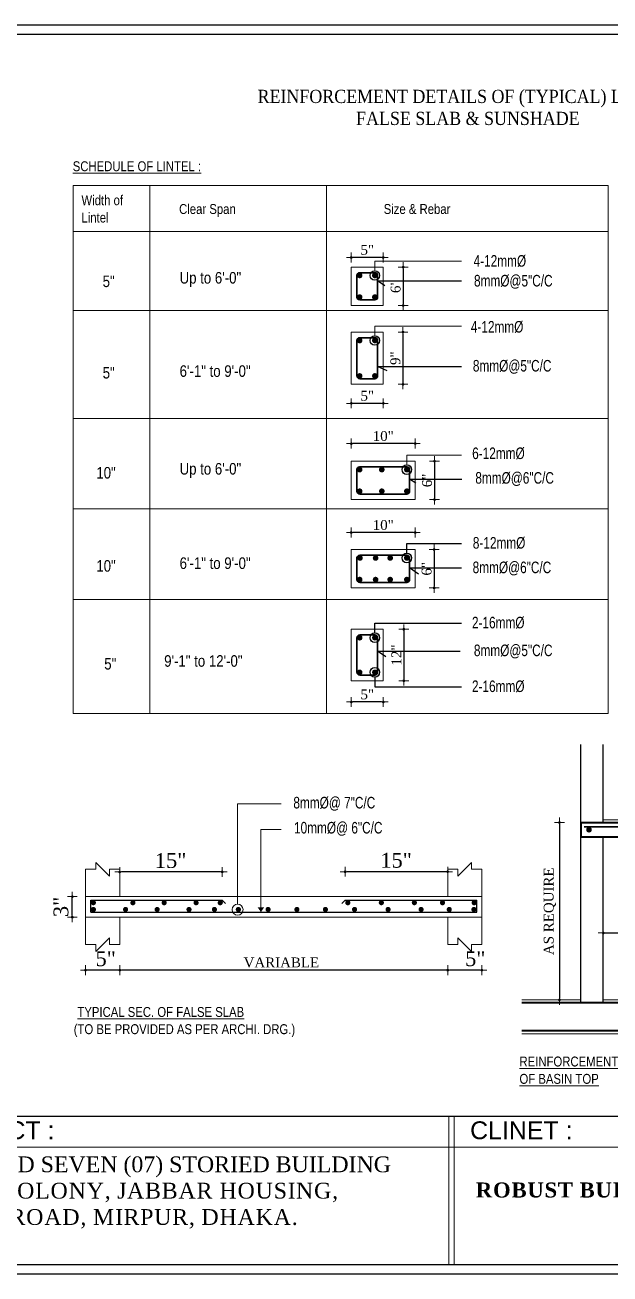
# Model space of a CAD drawing. Extents: x 52891 to 66536, y -48165 to -44533.
# Drawn here: x 63544 to 63899, y -45891 to -45134 of the extents above; entities that cross this region are included whole.
import ezdxf
from ezdxf.enums import TextEntityAlignment as Align

# ---------------------------------------------------------------- set-up
doc = ezdxf.new("R2010")
doc.units = 0
doc.header["$MEASUREMENT"] = 0
doc.header["$PDMODE"] = 3
doc.layers.get('0').update_dxf_attribs({"lineweight": 13})
doc.layers.get('DEFPOINTS').update_dxf_attribs({"lineweight": 13})
for name, color, linetype, lineweight in [('A-RCC LINE', 1, 'Continuous', 18), ('BOX TEXT', 7, 'Continuous', 13), ('C-DIMENSION', 7, 'Continuous', 13), ('COLUMN', 1, 'Continuous', 40), ('Con', 252, 'Continuous', 13), ('DIM-18', 163, 'Continuous', 18), ('line', 7, 'Continuous', 15), ('PLASTER_LINE', 7, 'Continuous', 13), ('ROD', 1, 'Continuous', 35), ('TEXT', 7, 'Continuous', 13), ('WALL', 7, 'Continuous', 30), ('WALL-1', 8, 'Continuous', 18)]:
    doc.layers.add(name, color=color, linetype=linetype, lineweight=lineweight)
doc.layers.add('Layer1', color=174, linetype='Continuous')
doc.layers.add('REN', color=1, linetype='Continuous')
doc.styles.add('2', font='dutcheb.ttf', dxfattribs={"width": 0.9})
doc.styles.add('Arial', font='arial.ttf')
doc.styles.add('RS6', font='times.ttf')
doc.styles.get("Standard").update_dxf_attribs({"font": 'arial.ttf', "width": 0.6, "height": 6})
doc.styles.add('STYLE4', font='swissc.ttf')
doc.styles.add('Work-Dim', font='swisscl.ttf')
doc.dimstyles.new('dim-01', dxfattribs={"dimtxt": 6, "dimasz": 2, "dimexe": 0.18, "dimexo": 0.0625, "dimgap": 0.5, "dimtad": 0, "dimdec": 1, "dimrnd": 0.125, "dimzin": 3, "dimdsep": 46, "dimlunit": 4, "dimtxsty": 'RS6', "dimblk": 'dim-01', "dimcen": 2, "dimse1": 1, "dimse2": 1, "dimclrt": 7, "dimadec": 0, "dimazin": 0, "dimtfac": 1, "dimtdec": 1, "dimtix": 1, "dimtmove": 0, "dimatfit": 3, "dimldrblk": 'dim-01', "dimfxl": 1, "dimtvp": 0.75, "dimtolj": 1, "dimtzin": 0, "dimarcsym": 0})

# ---------------------------------------------------------------- blocks, each defined once
blk = doc.blocks.new('dim-01')
at = {"layer": 'line', "linetype": 'Continuous'}
for p, q in [((-3, 0), (3, 0)), ((0, 3), (0, -3))]:
    blk.add_line(p, q, dxfattribs=at)
at = {"layer": 'line', "color": 6, "linetype": 'Continuous', "const_width": 0.825}
blk.add_lwpolyline([(-0.41, 0, 1), (0.41, 0, 1)], format="xyb", close=True, dxfattribs=at)
blk = doc.blocks.new('*D1899')
at = {"layer": 'DEFPOINTS', "color": 0}
for p in [(63573.12, -45662.59), (63590.19, -45662.59), (63590.19, -45675.03)]:
    blk.add_point(p, dxfattribs=at)
at = {"layer": 'DIM-18', "color": 0, "lineweight": -2}
blk.add_line((63573.12, -45674.03), (63573.12, -45663.59), dxfattribs=at)
for p, rotation in [((63573.12, -45662.59), 90), ((63573.12, -45675.03), 270)]:
    blk.add_blockref('dim-01', p, dxfattribs=dict(at, rotation=rotation))
at = {"layer": 'DIM-18', "color": 7, "insert": (63566.26, -45668.81), "char_height": 9, "attachment_point": 5, "rotation": 90, "style": 'RS6'}
blk.add_mtext('\\A1;3"', dxfattribs=at)
blk = doc.blocks.new('*D1904')
at = {"layer": 'DEFPOINTS', "color": 0}
for p in [(63800.95, -45705.94), (63800.95, -45707.14), (63821.69, -45705.94)]:
    blk.add_point(p, dxfattribs=at)
at = {"layer": 'DIM-18', "color": 0, "lineweight": -2}
blk.add_line((63820.69, -45707.14), (63801.95, -45707.14), dxfattribs=at)
at = {"layer": 'DIM-18', "color": 0, "lineweight": -2, "rotation": 180}
blk.add_blockref('dim-01', (63800.95, -45707.14), dxfattribs=at)
at = {"layer": 'DIM-18', "color": 0, "lineweight": -2}
blk.add_blockref('dim-01', (63821.69, -45707.14), dxfattribs=at)
at = {"layer": 'DIM-18', "color": 7, "insert": (63817.68, -45700.27), "char_height": 9, "attachment_point": 5, "style": 'RS6'}
blk.add_mtext('\\A1;5"', dxfattribs=at)
blk = doc.blocks.new('*D1905')
at = {"layer": 'DEFPOINTS', "color": 0}
for p in [(63601.89, -45705.94), (63601.89, -45707.14), (63800.95, -45705.94)]:
    blk.add_point(p, dxfattribs=at)
at = {"layer": 'DIM-18', "color": 0, "lineweight": -2}
blk.add_line((63799.95, -45707.14), (63602.89, -45707.14), dxfattribs=at)
at = {"layer": 'DIM-18', "color": 0, "lineweight": -2, "rotation": 180}
blk.add_blockref('dim-01', (63601.89, -45707.14), dxfattribs=at)
at = {"layer": 'DIM-18', "color": 0, "lineweight": -2}
blk.add_blockref('dim-01', (63800.95, -45707.14), dxfattribs=at)
at = {"layer": 'DIM-18', "color": 7, "insert": (63700.01, -45702.54), "char_height": 6, "attachment_point": 5, "style": 'RS6'}
blk.add_mtext('\\A1;VARIABLE', dxfattribs=at)
blk = doc.blocks.new('*D1906')
at = {"layer": 'DEFPOINTS', "color": 0}
for p in [(63581.15, -45705.94), (63581.15, -45707.14), (63601.89, -45705.94)]:
    blk.add_point(p, dxfattribs=at)
at = {"layer": 'DIM-18', "color": 0, "lineweight": -2}
blk.add_line((63600.89, -45707.14), (63582.15, -45707.14), dxfattribs=at)
at = {"layer": 'DIM-18', "color": 0, "lineweight": -2, "rotation": 180}
blk.add_blockref('dim-01', (63581.15, -45707.14), dxfattribs=at)
at = {"layer": 'DIM-18', "color": 0, "lineweight": -2}
blk.add_blockref('dim-01', (63601.89, -45707.14), dxfattribs=at)
at = {"layer": 'DIM-18', "color": 7, "insert": (63593.38, -45700.27), "char_height": 9, "attachment_point": 5, "style": 'RS6'}
blk.add_mtext('\\A1;5"', dxfattribs=at)
blk = doc.blocks.new('AR')
at = {"color": 0, "linetype": 'ByBlock', "lineweight": 30}
blk.add_lwpolyline([(0, 0, 0, 4, 0), (2.89, 0, 4, 4, 0)], format="xyseb", dxfattribs=at)
blk = doc.blocks.new('*D1907')
at = {"layer": 'DEFPOINTS', "color": 0}
for p in [(63738.74, -45647.45), (63738.74, -45665.22), (63800.95, -45665.22)]:
    blk.add_point(p, dxfattribs=at)
at = {"layer": 'DIM-18', "color": 0, "lineweight": -2}
blk.add_line((63799.95, -45647.45), (63739.74, -45647.45), dxfattribs=at)
at = {"layer": 'DIM-18', "color": 0, "lineweight": -2, "rotation": 180}
blk.add_blockref('dim-01', (63738.74, -45647.45), dxfattribs=at)
at = {"layer": 'DIM-18', "color": 0, "lineweight": -2}
blk.add_blockref('dim-01', (63800.95, -45647.45), dxfattribs=at)
at = {"layer": 'DIM-18', "color": 7, "insert": (63769.63, -45640.58), "char_height": 9, "attachment_point": 5, "style": 'RS6'}
blk.add_mtext('\\A1;15"', dxfattribs=at)
blk = doc.blocks.new('*D1908')
at = {"layer": 'DEFPOINTS', "color": 0}
for p in [(63601.89, -45647.6), (63601.89, -45664.27), (63664.09, -45664.27)]:
    blk.add_point(p, dxfattribs=at)
at = {"layer": 'DIM-18', "color": 0, "lineweight": -2}
blk.add_line((63663.09, -45647.6), (63602.89, -45647.6), dxfattribs=at)
at = {"layer": 'DIM-18', "color": 0, "lineweight": -2, "rotation": 180}
blk.add_blockref('dim-01', (63601.89, -45647.6), dxfattribs=at)
at = {"layer": 'DIM-18', "color": 0, "lineweight": -2}
blk.add_blockref('dim-01', (63664.09, -45647.6), dxfattribs=at)
at = {"layer": 'DIM-18', "color": 7, "insert": (63632.77, -45640.74), "char_height": 9, "attachment_point": 5, "style": 'RS6'}
blk.add_mtext('\\A1;15"', dxfattribs=at)
blk = doc.blocks.new('*D1877')
at = {"layer": 'DEFPOINTS', "color": 0}
for p in [(63761.84, -45320.21), (63761.84, -45351.89), (63773.82, -45351.89)]:
    blk.add_point(p, dxfattribs=at)
at = {"layer": 'DIM-18', "color": 0, "lineweight": -2}
blk.add_line((63773.82, -45321.21), (63773.82, -45350.89), dxfattribs=at)
for p, rotation in [((63773.82, -45320.21), 90), ((63773.82, -45351.89), 270)]:
    blk.add_blockref('dim-01', p, dxfattribs=dict(at, rotation=rotation))
at = {"layer": 'DIM-18', "color": 7, "insert": (63769.23, -45336.05), "char_height": 6, "attachment_point": 5, "rotation": 90, "style": 'RS6'}
blk.add_mtext('\\A1;9"', dxfattribs=at)
blk = doc.blocks.new('*D1878')
at = {"layer": 'DEFPOINTS', "color": 0}
for p in [(63742.43, -45441.79), (63742.43, -45452.11), (63781.24, -45452.11)]:
    blk.add_point(p, dxfattribs=at)
at = {"layer": 'DIM-18', "color": 0, "lineweight": -2}
blk.add_line((63780.24, -45441.79), (63743.43, -45441.79), dxfattribs=at)
at = {"layer": 'DIM-18', "color": 0, "lineweight": -2, "rotation": 180}
blk.add_blockref('dim-01', (63742.43, -45441.79), dxfattribs=at)
at = {"layer": 'DIM-18', "color": 0, "lineweight": -2}
blk.add_blockref('dim-01', (63781.24, -45441.79), dxfattribs=at)
at = {"layer": 'DIM-18', "color": 7, "insert": (63761.84, -45437.21), "char_height": 6, "attachment_point": 5, "style": 'RS6'}
blk.add_mtext('\\A1;10"', dxfattribs=at)
blk = doc.blocks.new('*D1879')
at = {"layer": 'DEFPOINTS', "color": 0}
for p in [(63781.24, -45452.11), (63781.24, -45475.39), (63792.73, -45475.39)]:
    blk.add_point(p, dxfattribs=at)
at = {"layer": 'DIM-18', "color": 0, "lineweight": -2}
blk.add_line((63792.73, -45453.11), (63792.73, -45474.39), dxfattribs=at)
for p, rotation in [((63792.73, -45452.11), 90), ((63792.73, -45475.39), 270)]:
    blk.add_blockref('dim-01', p, dxfattribs=dict(at, rotation=rotation))
at = {"layer": 'DIM-18', "color": 7, "insert": (63788.15, -45463.75), "char_height": 6, "attachment_point": 5, "rotation": 90, "style": 'RS6'}
blk.add_mtext('\\A1;6"', dxfattribs=at)
blk = doc.blocks.new('*D1880')
at = {"layer": 'DEFPOINTS', "color": 0}
for p in [(63742.43, -45274.96), (63742.43, -45280.78), (63761.84, -45280.78)]:
    blk.add_point(p, dxfattribs=at)
at = {"layer": 'DIM-18', "color": 0, "lineweight": -2}
blk.add_line((63760.84, -45274.96), (63743.43, -45274.96), dxfattribs=at)
at = {"layer": 'DIM-18', "color": 0, "lineweight": -2, "rotation": 180}
blk.add_blockref('dim-01', (63742.43, -45274.96), dxfattribs=at)
at = {"layer": 'DIM-18', "color": 0, "lineweight": -2}
blk.add_blockref('dim-01', (63761.84, -45274.96), dxfattribs=at)
at = {"layer": 'DIM-18', "color": 7, "insert": (63752.13, -45270.38), "char_height": 6, "attachment_point": 5, "style": 'RS6'}
blk.add_mtext('\\A1;5"', dxfattribs=at)
blk = doc.blocks.new('*D1881')
at = {"layer": 'DEFPOINTS', "color": 0}
for p in [(63761.84, -45280.78), (63761.84, -45304.06), (63773.93, -45304.06)]:
    blk.add_point(p, dxfattribs=at)
at = {"layer": 'DIM-18', "color": 0, "lineweight": -2}
blk.add_line((63773.93, -45281.78), (63773.93, -45303.06), dxfattribs=at)
for p, rotation in [((63773.93, -45280.78), 90), ((63773.93, -45304.06), 270)]:
    blk.add_blockref('dim-01', p, dxfattribs=dict(at, rotation=rotation))
at = {"layer": 'DIM-18', "color": 7, "insert": (63769.35, -45292.42), "char_height": 6, "attachment_point": 5, "rotation": 90, "style": 'RS6'}
blk.add_mtext('\\A1;6"', dxfattribs=at)
blk = doc.blocks.new('*D1882')
at = {"layer": 'DEFPOINTS', "color": 0}
for p in [(63742.43, -45387.84), (63742.43, -45398.16), (63781.24, -45398.16)]:
    blk.add_point(p, dxfattribs=at)
at = {"layer": 'DIM-18', "color": 0, "lineweight": -2}
blk.add_line((63780.24, -45387.84), (63743.43, -45387.84), dxfattribs=at)
at = {"layer": 'DIM-18', "color": 0, "lineweight": -2, "rotation": 180}
blk.add_blockref('dim-01', (63742.43, -45387.84), dxfattribs=at)
at = {"layer": 'DIM-18', "color": 0, "lineweight": -2}
blk.add_blockref('dim-01', (63781.24, -45387.84), dxfattribs=at)
at = {"layer": 'DIM-18', "color": 7, "insert": (63761.84, -45383.26), "char_height": 6, "attachment_point": 5, "style": 'RS6'}
blk.add_mtext('\\A1;10"', dxfattribs=at)
blk = doc.blocks.new('*D1883')
at = {"layer": 'DEFPOINTS', "color": 0}
for p in [(63781.24, -45398.52), (63781.24, -45421.81), (63792.99, -45421.81)]:
    blk.add_point(p, dxfattribs=at)
at = {"layer": 'DIM-18', "color": 0, "lineweight": -2}
blk.add_line((63792.99, -45399.52), (63792.99, -45420.81), dxfattribs=at)
for p, rotation in [((63792.99, -45398.52), 90), ((63792.99, -45421.81), 270)]:
    blk.add_blockref('dim-01', p, dxfattribs=dict(at, rotation=rotation))
at = {"layer": 'DIM-18', "color": 7, "insert": (63788.42, -45410.16), "char_height": 6, "attachment_point": 5, "rotation": 90, "style": 'RS6'}
blk.add_mtext('\\A1;6"', dxfattribs=at)
blk = doc.blocks.new('*D1884')
at = {"layer": 'DEFPOINTS', "color": 0}
for p in [(63761.84, -45500.46), (63761.84, -45531.62), (63774.31, -45531.62)]:
    blk.add_point(p, dxfattribs=at)
at = {"layer": 'DIM-18', "color": 0, "lineweight": -2}
blk.add_line((63774.31, -45501.46), (63774.31, -45530.62), dxfattribs=at)
for p, rotation in [((63774.31, -45500.46), 90), ((63774.31, -45531.62), 270)]:
    blk.add_blockref('dim-01', p, dxfattribs=dict(at, rotation=rotation))
at = {"layer": 'DIM-18', "color": 7, "insert": (63769.81, -45516.04), "char_height": 6, "attachment_point": 5, "rotation": 90, "style": 'RS6'}
blk.add_mtext('\\A1;12"', dxfattribs=at)
blk = doc.blocks.new('*D1885')
at = {"layer": 'DEFPOINTS', "color": 0}
for p in [(63742.43, -45531.62), (63761.84, -45531.62), (63742.43, -45544.52)]:
    blk.add_point(p, dxfattribs=at)
at = {"layer": 'DIM-18', "color": 0, "lineweight": -2}
blk.add_line((63760.84, -45544.52), (63743.43, -45544.52), dxfattribs=at)
at = {"layer": 'DIM-18', "color": 0, "lineweight": -2, "rotation": 180}
blk.add_blockref('dim-01', (63742.43, -45544.52), dxfattribs=at)
at = {"layer": 'DIM-18', "color": 0, "lineweight": -2}
blk.add_blockref('dim-01', (63761.84, -45544.52), dxfattribs=at)
at = {"layer": 'DIM-18', "color": 7, "insert": (63752.13, -45539.95), "char_height": 6, "attachment_point": 5, "style": 'RS6'}
blk.add_mtext('\\A1;5"', dxfattribs=at)
blk = doc.blocks.new('*D1886')
at = {"layer": 'DEFPOINTS', "color": 0}
for p in [(63742.43, -45351.89), (63761.84, -45351.89), (63742.43, -45363.42)]:
    blk.add_point(p, dxfattribs=at)
at = {"layer": 'DIM-18', "color": 0, "lineweight": -2}
blk.add_line((63760.84, -45363.42), (63743.43, -45363.42), dxfattribs=at)
at = {"layer": 'DIM-18', "color": 0, "lineweight": -2, "rotation": 180}
blk.add_blockref('dim-01', (63742.43, -45363.42), dxfattribs=at)
at = {"layer": 'DIM-18', "color": 0, "lineweight": -2}
blk.add_blockref('dim-01', (63761.84, -45363.42), dxfattribs=at)
at = {"layer": 'DIM-18', "color": 7, "insert": (63752.13, -45358.84), "char_height": 6, "attachment_point": 5, "style": 'RS6'}
blk.add_mtext('\\A1;5"', dxfattribs=at)
blk = doc.blocks.new('*D1887')
at = {"layer": 'DEFPOINTS', "color": 0}
for p in [(63972.98, -45650.06), (63895.37, -45667.23), (63972.98, -45684.61)]:
    blk.add_point(p, dxfattribs=at)
at = {"layer": 'DIM-18', "color": 0, "lineweight": -2}
blk.add_line((63896.37, -45684.61), (63971.98, -45684.61), dxfattribs=at)
at = {"layer": 'DIM-18', "color": 0, "lineweight": -2, "rotation": 180}
blk.add_blockref('dim-01', (63895.37, -45684.61), dxfattribs=at)
at = {"layer": 'DIM-18', "color": 0, "lineweight": -2}
blk.add_blockref('dim-01', (63972.98, -45684.61), dxfattribs=at)
at = {"layer": 'DIM-18', "color": 7, "insert": (63934.18, -45678.81), "char_height": 6, "attachment_point": 5, "style": 'RS6'}
blk.add_mtext('\\A1;AS REQUIRE', dxfattribs=at)
blk = doc.blocks.new('*D1892')
at = {"layer": 'DEFPOINTS', "color": 0}
for p in [(63879.83, -45617.66), (63868.76, -45725.21), (63879.83, -45725.21)]:
    blk.add_point(p, dxfattribs=at)
at = {"layer": 'DIM-18', "color": 0, "lineweight": -2}
blk.add_line((63868.76, -45618.66), (63868.76, -45724.21), dxfattribs=at)
for p, rotation in [((63868.76, -45617.66), 90), ((63868.76, -45725.21), 270)]:
    blk.add_blockref('dim-01', p, dxfattribs=dict(at, rotation=rotation))
at = {"layer": 'DIM-18', "color": 7, "insert": (63862.96, -45671.43), "char_height": 6, "attachment_point": 5, "rotation": 90, "style": 'RS6'}
blk.add_mtext('\\A1;AS REQUIRE', dxfattribs=at)
blk = doc.blocks.new('L')
at = {"layer": 'Layer1', "color": 0}
blk.add_line((0, 65.62), (-777.86, 65.62), dxfattribs=at)
at = {"layer": 'Layer1', "color": 4}
blk.add_lwpolyline([(-781.98, 548.61), (4.12, 548.61), (4.12, -4.12), (-781.98, -4.12)], close=True, dxfattribs=at)
at = {"layer": 'Layer1', "color": 1}
blk.add_lwpolyline([(-777.86, 544.49), (0, 544.49), (0, 0), (-777.86, 0)], close=True, dxfattribs=at)
at = {"layer": 'TEXT', "color": 0}
for p, q in [((0, 65.62), (-777.86, 65.62)), ((-525.74, 0.31), (-525.74, 65.62)), ((-523.37, 0.31), (-523.37, 65.62)), ((-777.86, 52.07), (0, 52.07))]:
    blk.add_line(p, q, dxfattribs=at)
at = {"layer": 'TEXT', "color": 4, "lineweight": 13, "char_height": 7.894, "attachment_point": 1, "style": 'Arial'}
for s, insert in [('PROJECT :', (-757.98, 63.44)), ('CLINET :', (-516.31, 63.44))]:
    blk.add_mtext(s, dxfattribs=dict(at, insert=insert))
at = {"layer": 'TEXT', "color": 3, "lineweight": 13, "insert": (-513.76, 36.38), "char_height": 6.64, "width": 133.2452, "attachment_point": 1, "style": 'Arial'}
blk.add_mtext('\\pt139.4;{\\fTimes New Roman|b1|i0|c0|p18;\\T1.05;\\C5;ROBUST BUILDERS LTD.}', dxfattribs=at)
at = {"layer": 'WALL', "color": 4, "linetype": 'ByBlock', "lineweight": 25, "insert": (-763.12, 47.91), "char_height": 6.9904, "width": 217.6986, "attachment_point": 1}
blk.add_mtext('{\\fTimes New Roman|b0|i0|c0|p18;\\W1;\\C144;PROPOSED SEVEN (07) STORIED BUILDING\\P\\T1.05;AT 1ST COLONY, JABBAR HOUSING, MAZAR ROAD, MIRPUR, DHAKA.}', dxfattribs=at)

msp = doc.modelspace()

# ---------------------------------------------------------------- linework, layer by layer
at = {"layer": 'A-RCC LINE'}
for points in [[(63742.43, -45304.06), (63761.84, -45304.06), (63761.84, -45280.78), (63742.43, -45280.78)], [(63742.43, -45351.89), (63761.84, -45351.89), (63761.84, -45320.21), (63742.43, -45320.21)], [(63742.43, -45421.81), (63781.24, -45421.81), (63781.24, -45398.52), (63742.43, -45398.52)], [(63742.43, -45475.39), (63781.24, -45475.39), (63781.24, -45452.11), (63742.43, -45452.11)], [(63742.43, -45531.62), (63761.84, -45531.62), (63761.84, -45500.46), (63742.43, -45500.46)]]:
    msp.add_lwpolyline(points, close=True, dxfattribs=at)
at = {"layer": 'COLUMN', "ltscale": 5}
for p, q in [((63881.73, -45617.66), (63972.13, -45617.66)), ((63881.73, -45617.66), (63881.73, -45626.28)), ((63881.73, -45626.28), (63972.13, -45626.28)), ((63977.22, -45726.91), (63845.91, -45726.91)), ((63977.22, -45743.97), (63845.91, -45743.97))]:
    msp.add_line(p, q, dxfattribs=at)
at = {"layer": 'Con'}
for p, q in [((63587.37, -45646), (63587.37, -45641.85)), ((63587.37, -45641.85), (63595.66, -45650.14)), ((63815.47, -45641.85), (63807.17, -45650.14)), ((63815.47, -45646), (63815.47, -45641.85)), ((63581.15, -45691.62), (63581.15, -45646)), ((63581.15, -45646), (63587.37, -45646)), ((63595.66, -45650.14), (63595.66, -45646)), ((63595.66, -45646), (63601.89, -45646)), ((63601.89, -45662.59), (63601.89, -45646)), ((63807.17, -45646), (63800.95, -45646)), ((63800.95, -45662.59), (63800.95, -45646)), ((63807.17, -45650.14), (63807.17, -45646)), ((63821.69, -45646), (63815.47, -45646)), ((63821.69, -45691.62), (63821.69, -45646)), ((63581.15, -45662.59), (63821.69, -45662.59)), ((63581.15, -45675.03), (63821.69, -45675.03)), ((63601.89, -45691.62), (63601.89, -45675.03)), ((63800.95, -45691.62), (63800.95, -45675.03)), ((63587.37, -45695.76), (63595.66, -45687.47)), ((63595.66, -45687.47), (63595.66, -45691.62)), ((63807.17, -45687.47), (63807.17, -45691.62)), ((63815.47, -45695.76), (63807.17, -45687.47)), ((63581.15, -45691.62), (63587.37, -45691.62)), ((63587.37, -45691.62), (63587.37, -45695.76)), ((63595.66, -45691.62), (63601.89, -45691.62)), ((63807.17, -45691.62), (63800.95, -45691.62)), ((63821.69, -45691.62), (63815.47, -45691.62)), ((63815.47, -45691.62), (63815.47, -45695.76))]:
    msp.add_line(p, q, dxfattribs=at)
at = {"layer": 'DIM-18'}
for p, q in [((63673.42, -45667.15), (63673.42, -45606.28)), ((63673.42, -45606.28), (63699.84, -45606.28)), ((63687.59, -45671.92), (63687.59, -45621.76)), ((63687.59, -45621.76), (63699.84, -45621.76))]:
    msp.add_line(p, q, dxfattribs=at)
for points in [[(63756.74, -45282.96), (63756.74, -45277.14), (63809.28, -45277.14)], [(63756.74, -45322.4), (63756.74, -45316.58), (63809.28, -45316.58)], [(63776.15, -45400.71), (63776.15, -45394.88), (63809.28, -45394.88)]]:
    msp.add_lwpolyline(points, dxfattribs=at)
msp.add_circle((63673.42, -45670.46), 3.31, dxfattribs=at)
at = {"layer": 'PLASTER_LINE', "ltscale": 5}
for p, q in [((63895.37, -45615.95), (63973.84, -45615.95)), ((63881.73, -45725.21), (63845.91, -45725.21)), ((63977.22, -45725.21), (63895.37, -45725.21)), ((63977.22, -45745.68), (63845.91, -45745.68))]:
    msp.add_line(p, q, dxfattribs=at)
at = {"layer": 'REN'}
for p, q in [((63584.26, -45671.92), (63584.26, -45664.66)), ((63584.26, -45664.66), (63664.09, -45664.66)), ((63664.09, -45664.66), (63666.16, -45666.71)), ((63738.74, -45664.66), (63736.68, -45666.71)), ((63738.74, -45664.66), (63818.58, -45664.66)), ((63818.58, -45671.92), (63818.58, -45664.66)), ((63584.26, -45671.92), (63818.58, -45671.92))]:
    msp.add_line(p, q, dxfattribs=at)
at = {"layer": 'REN', "const_width": 1.56}
for points in [[(63585.12, -45666.26, 1), (63586.67, -45666.26, 1)], [(63609.12, -45666.26, 1), (63610.67, -45666.26, 1)], [(63628.1, -45666.26, 1), (63629.65, -45666.26, 1)], [(63647.45, -45666.26, 1), (63649, -45666.26, 1)], [(63662.14, -45666.26, 1), (63663.7, -45666.26, 1)], [(63739.54, -45666.26, 1), (63741.1, -45666.26, 1)], [(63759.9, -45666.26, 1), (63761.45, -45666.26, 1)], [(63779.94, -45666.26, 1), (63781.5, -45666.26, 1)], [(63797.03, -45666.26, 1), (63798.58, -45666.26, 1)], [(63816.26, -45666.26, 1), (63817.82, -45666.26, 1)], [(63585.12, -45670.36, 1), (63586.67, -45670.36, 1)], [(63604.65, -45670.36, 1), (63606.21, -45670.36, 1)], [(63623.82, -45670.36, 1), (63625.37, -45670.36, 1)], [(63643.17, -45670.36, 1), (63644.72, -45670.36, 1)], [(63658.61, -45670.36, 1), (63660.16, -45670.36, 1)], [(63673.12, -45670.36, 1), (63674.68, -45670.36, 1)], [(63691.17, -45670.36, 1), (63692.72, -45670.36, 1)], [(63708.66, -45670.36, 1), (63710.21, -45670.36, 1)], [(63725.96, -45670.36, 1), (63727.51, -45670.36, 1)], [(63743.63, -45670.36, 1), (63745.19, -45670.36, 1)], [(63763.99, -45670.36, 1), (63765.54, -45670.36, 1)], [(63784.04, -45670.36, 1), (63785.59, -45670.36, 1)], [(63801.12, -45670.36, 1), (63802.68, -45670.36, 1)], [(63816.09, -45670.36, 1), (63817.64, -45670.36, 1)]]:
    msp.add_lwpolyline(points, format="xyb", close=True, dxfattribs=at)
at = {"layer": 'ROD'}
msp.add_line((63883.77, -45620.31), (63969.52, -45620.31), dxfattribs=at)
for points, const_width in [([(63748.38, -45285.87, -1), (63746.68, -45285.87, -1)], 1.7), ([(63755.89, -45285.87, 1), (63757.59, -45285.87, 1)], 1.7), ([(63748.38, -45298.97, 1), (63746.68, -45298.97, 1)], 1.7), ([(63755.89, -45298.97, -1), (63757.59, -45298.97, -1)], 1.7), ([(63748.38, -45325.31, -1), (63746.68, -45325.31, -1)], 1.7), ([(63755.89, -45325.31, 1), (63757.59, -45325.31, 1)], 1.7), ([(63748.38, -45346.8, 1), (63746.68, -45346.8, 1)], 1.7), ([(63755.89, -45346.8, -1), (63757.59, -45346.8, -1)], 1.7), ([(63748.38, -45403.62, -1), (63746.68, -45403.62, -1)], 1.7), ([(63760.11, -45403.62, 1), (63761.81, -45403.62, 1)], 1.7), ([(63775.3, -45403.62, 1), (63777, -45403.62, 1)], 1.7), ([(63748.38, -45416.71, 1), (63746.68, -45416.71, 1)], 1.7), ([(63760.11, -45416.71, -1), (63761.81, -45416.71, -1)], 1.7), ([(63775.3, -45416.71, -1), (63777, -45416.71, -1)], 1.7), ([(63746.89, -45457.2, 1), (63748.59, -45457.2, 1)], 1.7), ([(63758.05, -45457.22, 1), (63756.35, -45457.22, 1)], 1.7), ([(63766.89, -45457.22, 1), (63765.19, -45457.22, 1)], 1.7), ([(63775.3, -45457.2, 1), (63777, -45457.2, 1)], 1.7), ([(63748.38, -45470.3, 1), (63746.68, -45470.3, 1)], 1.7), ([(63758.05, -45470.3, 1), (63756.35, -45470.3, 1)], 1.7), ([(63766.89, -45470.3, 1), (63765.19, -45470.3, 1)], 1.7), ([(63775.3, -45470.3, -1), (63777, -45470.3, -1)], 1.7), ([(63748.38, -45505.55, -1), (63746.68, -45505.55, -1)], 1.7), ([(63755.89, -45505.55, 1), (63757.59, -45505.55, 1)], 1.7), ([(63748.38, -45526.53, 1), (63746.68, -45526.53, 1)], 1.7), ([(63755.89, -45526.53, -1), (63757.59, -45526.53, -1)], 1.7), ([(63887.56, -45621.99, -1), (63885.85, -45621.99, -1)], 1.71)]:
    msp.add_lwpolyline(points, format="xyb", close=True, dxfattribs=dict(at, const_width=const_width))
for points in [[(63747.53, -45300.67), (63756.74, -45300.67, 0.414214), (63758.44, -45298.97), (63758.44, -45285.87, 0.414214), (63756.74, -45284.18), (63747.53, -45284.18, 0.414214), (63745.83, -45285.87), (63745.83, -45298.97, 0.414214)], [(63747.53, -45348.5), (63756.74, -45348.5, 0.414214), (63758.44, -45346.8), (63758.44, -45325.31, 0.414214), (63756.74, -45323.61), (63747.53, -45323.61, 0.414214), (63745.83, -45325.31), (63745.83, -45346.8, 0.414214)], [(63747.53, -45418.41), (63776.15, -45418.41, 0.414214), (63777.84, -45416.71), (63777.84, -45403.62, 0.414214), (63776.15, -45401.92), (63747.53, -45401.92, 0.414214), (63745.83, -45403.62), (63745.83, -45416.71, 0.414214)], [(63747.53, -45472), (63776.15, -45472, 0.414214), (63777.84, -45470.3), (63777.84, -45457.2, 0.414214), (63776.15, -45455.5), (63747.53, -45455.5, 0.414214), (63745.83, -45457.2), (63745.83, -45470.3, 0.414214)], [(63747.53, -45528.22), (63756.74, -45528.22, 0.414214), (63758.44, -45526.53), (63758.44, -45505.55, 0.414214), (63756.74, -45503.85), (63747.53, -45503.85, 0.414214), (63745.83, -45505.55), (63745.83, -45526.53, 0.414214)]]:
    msp.add_lwpolyline(points, format="xyb", close=True, dxfattribs=at)
at = {"layer": 'TEXT'}
for p, q in [((63620.22, -45231.38), (63620.22, -45483.88)), ((63620.22, -45231.38), (63620.22, -45551.55)), ((63727.37, -45231.38), (63727.37, -45551.55)), ((63573.62, -45259.12), (63898.44, -45259.12)), ((63573.62, -45307.11), (63898.44, -45307.11)), ((63573.62, -45372.53), (63898.44, -45372.53)), ((63573.62, -45427.47), (63898.44, -45427.47)), ((63573.62, -45482.41), (63898.44, -45482.41))]:
    msp.add_line(p, q, dxfattribs=at)
msp.add_lwpolyline([(63898.44, -45551.55), (63573.62, -45551.55), (63573.62, -45231.38), (63898.44, -45231.38)], close=True, dxfattribs=at)
at = {"layer": 'WALL', "ltscale": 5}
for p, q in [((63881.73, -45726.91), (63881.73, -45570.39)), ((63895.37, -45617.66), (63895.37, -45570.39)), ((63895.37, -45726.91), (63895.37, -45626.28))]:
    msp.add_line(p, q, dxfattribs=at)
at = {"layer": 'WALL-1', "lineweight": 25}
for points in [[(63762.81, -45292.24), (63758.44, -45289.2), (63809.28, -45289.2)], [(63764.19, -45343.65), (63758.44, -45341.14), (63809.28, -45341.14)], [(63781.58, -45411.74), (63777.84, -45409.39), (63809.49, -45409.39)], [(63776.15, -45454.29), (63776.15, -45448.47), (63809.28, -45448.47)], [(63783.18, -45467.04), (63777.84, -45463.27), (63809.28, -45463.27)], [(63756.74, -45502.64), (63756.74, -45496.82), (63809.28, -45496.82)], [(63763.38, -45517.07), (63758.44, -45513.75), (63808.6, -45513.75)], [(63756.74, -45529.44), (63756.74, -45535.26), (63809.28, -45535.26)]]:
    msp.add_lwpolyline(points, dxfattribs=at)
for centre in [(63756.74, -45285.87), (63756.74, -45325.31), (63776.15, -45403.62), (63776.15, -45457.2), (63756.74, -45505.55), (63756.74, -45526.53)]:
    msp.add_circle(centre, 2.91, dxfattribs=at)

# ---------------------------------------------------------------- block references
at = {"layer": 'DIM-18', "rotation": 90}
msp.add_blockref('AR', (63687.59, -45671.92), dxfattribs=at)
at = {"layer": 'WALL', "xscale": 1.370411425996281, "yscale": 1.370411425996281, "zscale": 1.370411425990245}
msp.add_blockref('L', (64522.11, -45885.78), dxfattribs=at)

# ---------------------------------------------------------------- texts
at = {"layer": 'BOX TEXT', "ltscale": 15, "insert": (63813.18, -45173.28), "char_height": 8, "width": 272.9263, "attachment_point": 2, "style": '2'}
msp.add_mtext('REINFORCEMENT DETAILS OF (TYPICAL) LINTEL, FALSE SLAB & SUNSHADE ', dxfattribs=at)
at = {"layer": 'C-DIMENSION', "lineweight": 13, "ltscale": 10, "style": 'Work-Dim'}
for s, p in [('4-12mm%%C', (63848.56, -45273.53)), ('8mm%%c@5"C/C', (63864.62, -45285.54)), ('4-12mm%%C', (63846.89, -45313.49)), ('8mm%%c@5"C/C', (63863.93, -45337.12)), ('6-12mm%%C', (63847.7, -45390.2)), ('8mm%%c@6"C/C', (63865.42, -45405.12)), ('8-12mm%%C', (63848.1, -45444.51)), ('8mm%%c@6"C/C', (63863.79, -45459.4)), ('2-16mm%%C', (63847.58, -45492.87)), ('8mm%%c@5"C/C', (63864.56, -45509.73)), ('2-16mm%%C', (63847.58, -45531.49))]:
    msp.add_text(s, height=7, dxfattribs=at).set_placement(p, align=Align.TOP_RIGHT)
for s, p in [('8mm%%C@ 7"C/C', (63756.98, -45609.08)), ('10mm%%C@ 6"C/C', (63761.36, -45624.28))]:
    msp.add_text(s, height=7, dxfattribs=at).set_placement(p, align=Align.RIGHT)
at = {"layer": 'TEXT', "style": 'STYLE4'}
for s, height, p in [('%%USCHEDULE OF LINTEL :', 6, (63573.37, -45222.63)), ('Width of', 6, (63578.67, -45243.25)), ('Clear Span', 6, (63637.93, -45248.57)), ('Size & Rebar', 6, (63762.1, -45248.57)), ('Lintel', 6, (63578.67, -45253.75)), ('5"', 7, (63591.54, -45292.89)), ('Up to 6\'-0"', 7, (63638.24, -45290.78)), ('5"', 7, (63591.54, -45348.34)), ('6\'-1" to 9\'-0"', 7, (63638.24, -45347.36)), ('10"', 7, (63587.71, -45409.03)), ('Up to 6\'-0"', 7, (63638.24, -45406.62)), ('10"', 7, (63587.71, -45465.5)), ('6\'-1" to 9\'-0"', 7, (63638.24, -45463.84)), ('9\'-1" to 12\'-0"', 7, (63628.87, -45523.14)), ('5"', 7, (63592.5, -45524.84)), ('%%UTYPICAL SEC. OF FALSE SLAB', 6, (63576.2, -45735.51)), ('(TO BE PROVIDED AS PER ARCHI. DRG.)', 6, (63573.98, -45745.95)), ('%%UREINFORCEMENT DETAIL ', 6, (63844.52, -45765.56)), ('%%UOF BASIN TOP', 6, (63844.52, -45776.08))]:
    msp.add_text(s, height=height, dxfattribs=at).set_placement(p)

# ---------------------------------------------------------------- dimensions: what is measured, and where the dimension line sits
at = {"layer": 'DIM-18'}
for base, p1, p2, text, picture, middle in [((63742.43, -45274.96), (63761.84, -45280.78), (63742.43, -45280.78), '5"', '*D1880', (63752.13, -45270.38)), ((63742.43, -45363.42), (63761.84, -45351.89), (63742.43, -45351.89), '5"', '*D1886', (63752.13, -45358.84)), ((63742.43, -45387.84), (63781.24, -45398.16), (63742.43, -45398.16), '10"', '*D1882', (63761.84, -45383.26)), ((63742.43, -45441.79), (63781.24, -45452.11), (63742.43, -45452.11), '10"', '*D1878', (63761.84, -45437.21)), ((63742.43, -45544.52), (63761.84, -45531.62), (63742.43, -45531.62), '5"', '*D1885', (63752.13, -45539.95))]:
    dim = msp.add_linear_dim(base=base, p1=p1, p2=p2, text=text, dimstyle='dim-01', override={"dimtxt": 6, "dimasz": 1, "dimtix": 0}, dxfattribs=at)
    dim.commit()
    dim.dimension.update_dxf_attribs({"geometry": picture, "text_midpoint": middle})
for base, p1, p2, text, override, picture, middle in [((63773.93, -45304.06), (63761.84, -45280.78), (63761.84, -45304.06), '6"', {"dimtxt": 6, "dimasz": 1, "dimtix": 0}, '*D1881', (63769.35, -45292.42)), ((63773.82, -45351.89), (63761.84, -45320.21), (63761.84, -45351.89), '9"', {"dimtxt": 6, "dimasz": 1, "dimtix": 0}, '*D1877', (63769.23, -45336.05)), ((63792.99, -45421.81), (63781.24, -45398.52), (63781.24, -45421.81), '6"', {"dimtxt": 6, "dimasz": 1, "dimtix": 0}, '*D1883', (63788.42, -45410.16)), ((63792.73, -45475.39), (63781.24, -45452.11), (63781.24, -45475.39), '6"', {"dimtxt": 6, "dimasz": 1, "dimtix": 0}, '*D1879', (63788.15, -45463.75)), ((63774.31, -45531.62), (63761.84, -45500.46), (63761.84, -45531.62), '12"', {"dimtxt": 6, "dimasz": 1, "dimtix": 0}, '*D1884', (63769.81, -45516.04)), ((63868.76, -45725.21), (63879.83, -45617.66), (63879.83, -45725.21), 'AS REQUIRE', {"dimasz": 1, "dimtix": 0}, '*D1892', (63862.96, -45671.43))]:
    dim = msp.add_linear_dim(base=base, p1=p1, p2=p2, angle=90, text=text, dimstyle='dim-01', override=override, dxfattribs=at)
    dim.commit()
    dim.dimension.update_dxf_attribs({"geometry": picture, "text_midpoint": middle})
for base, p1, p2, angle, text, picture, middle in [((63601.89, -45647.6), (63664.09, -45664.27), (63601.89, -45664.27), 180, '15"', '*D1908', (63632.77, -45647.6)), ((63738.74, -45647.45), (63800.95, -45665.22), (63738.74, -45665.22), 180, '15"', '*D1907', (63769.63, -45647.45)), ((63573.12, -45662.59), (63590.19, -45675.03), (63590.19, -45662.59), 270, '3"', '*D1899', (63573.12, -45668.81))]:
    dim = msp.add_linear_dim(base=base, p1=p1, p2=p2, angle=angle, text=text, dimstyle='dim-01', override={"dimtxt": 9, "dimasz": 1, "dimtix": 0}, dxfattribs=at)
    dim.commit()
    dim.dimension.update_dxf_attribs({"geometry": picture, "text_midpoint": middle, "dimtype": 160})
for base, p1, p2, text, override, picture, middle in [((63972.98, -45684.61), (63895.37, -45667.23), (63972.98, -45650.06), 'AS REQUIRE', {"dimasz": 1, "dimtix": 0}, '*D1887', (63934.18, -45684.61)), ((63581.15, -45707.14), (63601.89, -45705.94), (63581.15, -45705.94), '5"', {"dimtxt": 9, "dimasz": 1, "dimtix": 0}, '*D1906', (63593.38, -45707.14)), ((63800.95, -45707.14), (63821.69, -45705.94), (63800.95, -45705.94), '5"', {"dimtxt": 9, "dimasz": 1, "dimtix": 0}, '*D1904', (63817.68, -45707.14)), ((63601.89, -45707.14), (63800.95, -45705.94), (63601.89, -45705.94), 'VARIABLE', {"dimasz": 1, "dimtix": 0}, '*D1905', (63700.01, -45707.14))]:
    dim = msp.add_linear_dim(base=base, p1=p1, p2=p2, text=text, dimstyle='dim-01', override=override, dxfattribs=at)
    dim.commit()
    dim.dimension.update_dxf_attribs({"geometry": picture, "text_midpoint": middle, "dimtype": 160})

doc.saveas('drawing.dxf')
